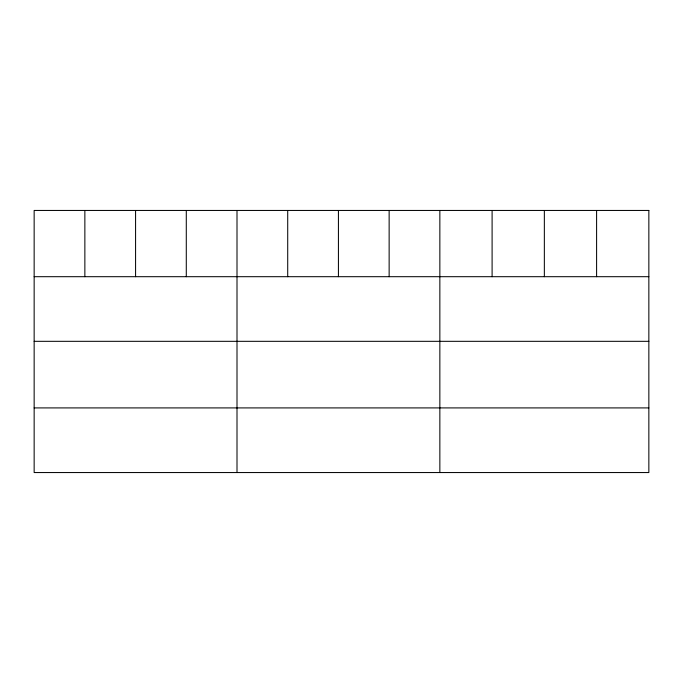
<?xml version="1.0" encoding="UTF-8"?>
<svg xmlns="http://www.w3.org/2000/svg" width="683" height="683" viewBox="0 0 683 683"><rect width="100%" height="100%" fill="white"/><g stroke="black" fill="none" stroke-linecap="round" stroke-linejoin="round"><path stroke-width="1.02" d="M34.15 276.692L648.85 276.692M34.15 341.321L648.85 341.321M34.15 407.913L648.85 407.913M596.601 210.449L596.601 276.692M544.351 210.449L544.351 276.692M492.101 210.449L492.101 276.692M439.852 210.449L439.852 472.551M389.139 210.449L389.139 276.692M338.426 210.449L338.426 276.692M287.714 210.449L287.714 276.692M237.001 210.449L237.001 472.551M186.288 210.449L186.288 276.692M135.576 210.449L135.576 276.692M84.863 210.449L84.863 276.692M648.85 210.449L34.15 210.449L34.15 472.551L648.85 472.551L648.85 210.449"/></g></svg>
